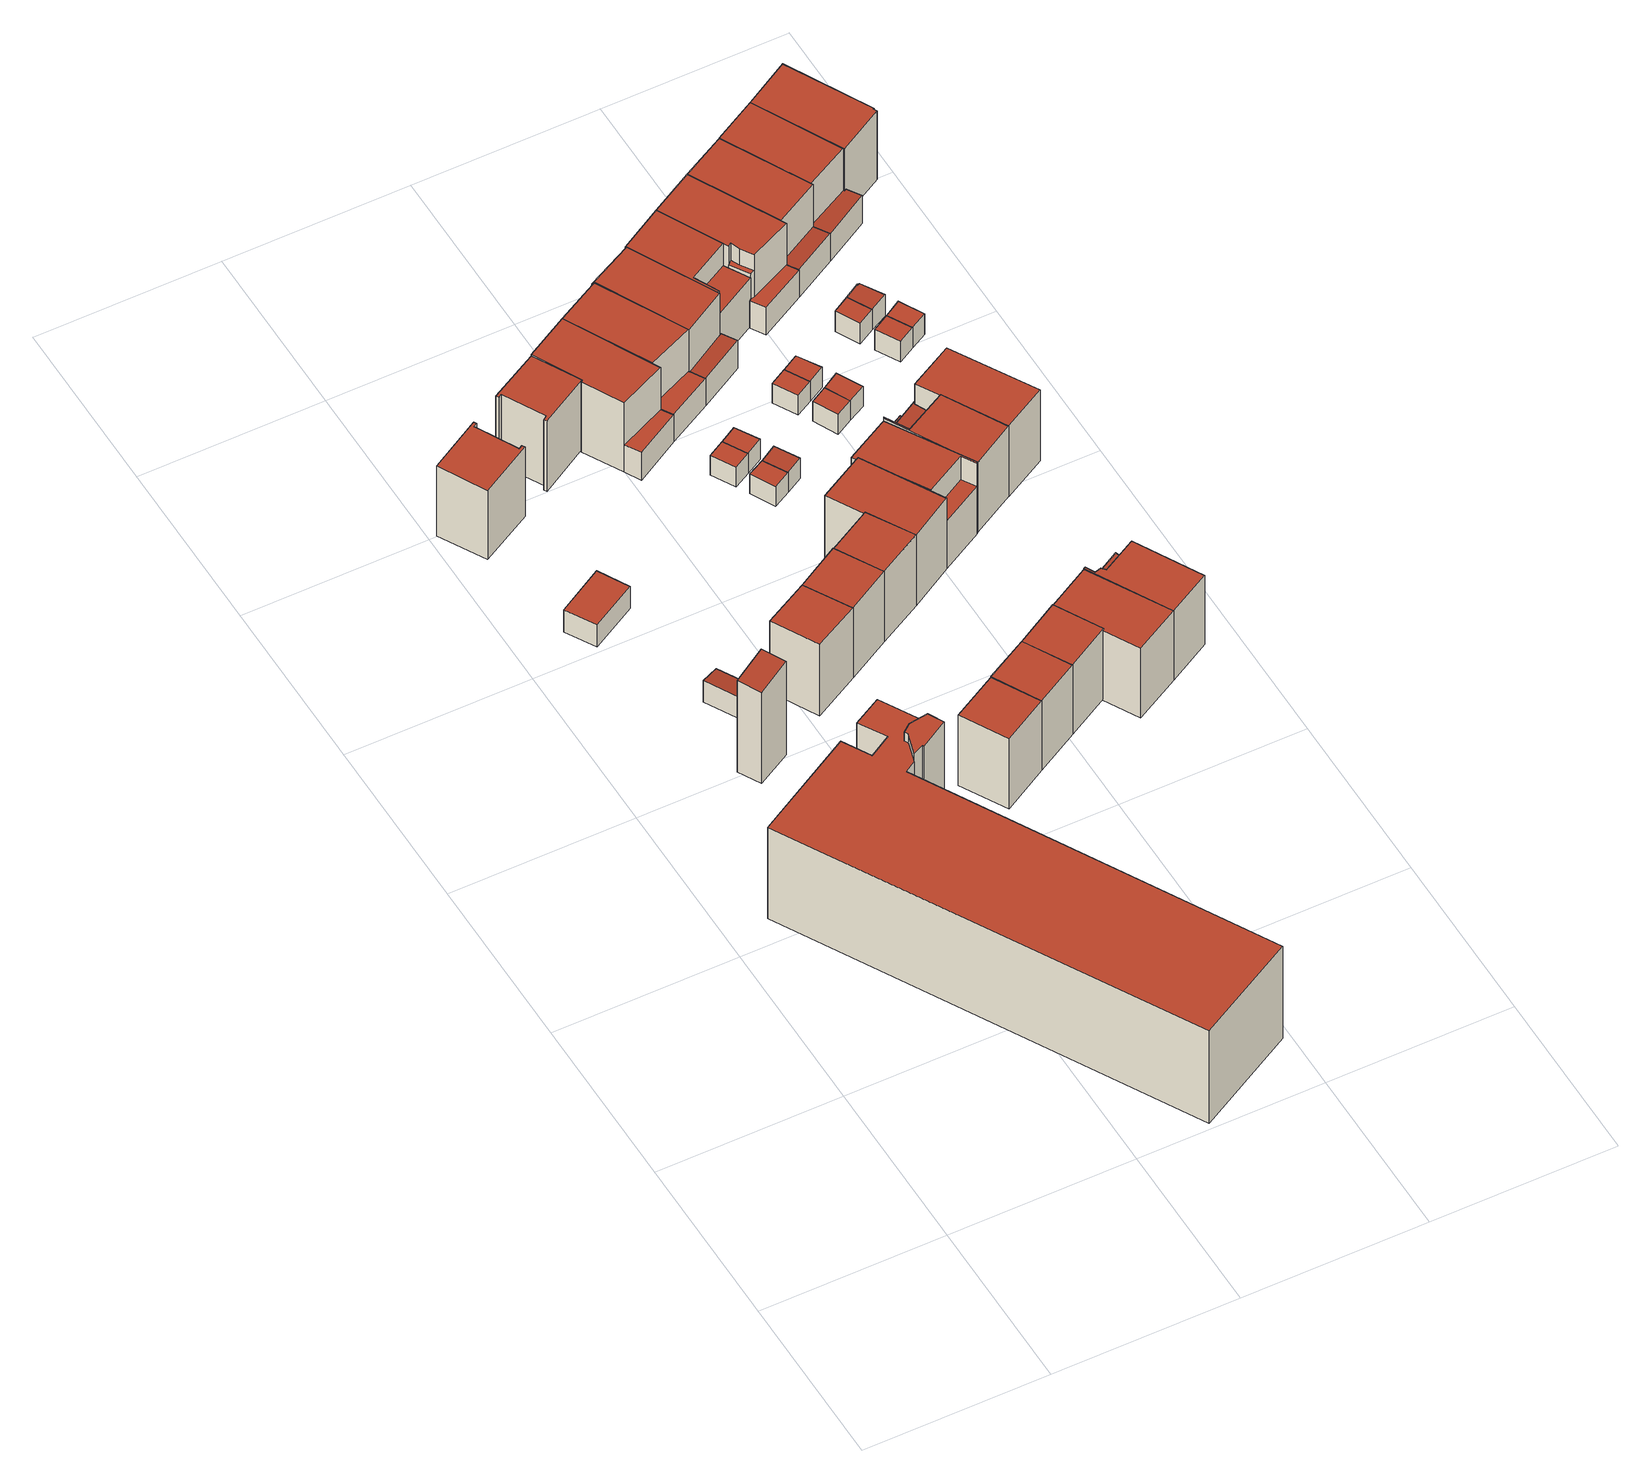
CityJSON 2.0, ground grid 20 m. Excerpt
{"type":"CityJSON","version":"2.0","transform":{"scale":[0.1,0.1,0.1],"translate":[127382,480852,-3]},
"CityObjects":{
"building1":{"type":"Building","attributes":{"b3_dak_type":"multiple horizontal","b3_h_dak_50p":10.06,"b3_h_dak_70p":10.09,"b3_h_dak_max":11.47,"b3_h_dak_min":1.59,"b3_h_maaiveld":-2.52,"b3_kas_warenhuis":false,"b3_mutatie_ahn3_ahn4":false,"b3_reconstructie_onvolledig":false,"b3_rmse_lod12":0.403,"b3_rmse_lod13":0.403,"b3_rmse_lod22":0.381,"b3_val3dity_lod12":"[]","b3_val3dity_lod13":"[]","b3_val3dity_lod22":"[]","b3_volume_lod12":8218.51,"b3_volume_lod13":8218.51,"b3_volume_lod22":8212.55,"geconstateerd":false,"oorspronkelijkbouwjaar":2011,"status":"Pand in gebruik"},"children":["building1-1"]},
"building1-1":{"type":"BuildingPart","parents":["building1"],"geometry":[{"type":"Solid","lod":"2.2","boundaries":[[[[0,1,2,3,4,5,6,7,8,9,10,11,12,13,14]],[[15,10,9,16]],[[16,9,8,17]],[[18,19,20,21]],[[22,13,12,23]],[[23,12,11,24,25]],[[17,8,7,26]],[[26,7,6,27]],[[28,5,4,29]],[[27,6,5,28]],[[30,14,13,22]],[[31,2,1,20]],[[29,4,3,32]],[[32,3,2,31]],[[25,24,33,34]],[[35,0,14,30]],[[24,11,10,15]],[[36,37,19,18]],[[34,33,37,36]],[[21,20,1,0,35]],[[37,33,24,15,16,17,26,27,28,29,32,31,20,19]],[[21,35,30,22,23,25,34,36,18]]]],"semantics":{"surfaces":[{"type":"GroundSurface"},{"type":"WallSurface","on_footprint_edge":true},{"type":"WallSurface","on_footprint_edge":false},{"type":"RoofSurface"}],"values":[[0,1,1,2,1,1,1,1,1,1,1,1,1,1,2,1,1,2,2,1,3,3]]}}]},
"building2":{"type":"Building","attributes":{"b3_dak_type":"slanted","b3_h_dak_50p":10.11,"b3_h_dak_70p":10.41,"b3_h_dak_max":10.52,"b3_h_dak_min":10.02,"b3_h_maaiveld":-2.46,"b3_kas_warenhuis":false,"b3_mutatie_ahn3_ahn4":false,"b3_reconstructie_onvolledig":false,"b3_rmse_lod12":0.183,"b3_rmse_lod13":0.183,"b3_rmse_lod22":0.188,"b3_val3dity_lod12":"[]","b3_val3dity_lod13":"[]","b3_val3dity_lod22":"[]","b3_volume_lod12":145.97,"b3_volume_lod13":145.97,"b3_volume_lod22":144.7,"geconstateerd":false,"oorspronkelijkbouwjaar":2011,"status":"Pand in gebruik"},"children":["building2-1"]},
"building2-1":{"type":"BuildingPart","parents":["building2"],"geometry":[{"type":"Solid","lod":"2.2","boundaries":[[[[38,39,40,41]],[[42,39,38,43]],[[44,40,39,42]],[[43,38,41,45]],[[45,41,40,44]],[[45,44,42,43]]]],"semantics":{"surfaces":[{"type":"GroundSurface"},{"type":"WallSurface","on_footprint_edge":true},{"type":"RoofSurface"}],"values":[[0,1,1,1,1,2]]}}]},
"building3":{"type":"Building","attributes":{"b3_dak_type":"multiple horizontal","b3_h_dak_50p":0.87,"b3_h_dak_70p":0.9,"b3_h_dak_max":1.17,"b3_h_dak_min":0.81,"b3_h_maaiveld":-2.13,"b3_kas_warenhuis":false,"b3_mutatie_ahn3_ahn4":false,"b3_reconstructie_onvolledig":false,"b3_rmse_lod12":0.108,"b3_rmse_lod13":0.108,"b3_rmse_lod22":0.101,"b3_val3dity_lod12":"[]","b3_val3dity_lod13":"[]","b3_val3dity_lod22":"[]","b3_volume_lod12":63.4,"b3_volume_lod13":63.4,"b3_volume_lod22":64.06,"geconstateerd":false,"oorspronkelijkbouwjaar":2011,"status":"Pand in gebruik"},"children":["building3-1"]},
"building3-1":{"type":"BuildingPart","parents":["building3"],"geometry":[{"type":"Solid","lod":"2.2","boundaries":[[[[46,47,48,49]],[[50,47,46,51]],[[52,48,47,50]],[[51,46,49,53]],[[53,49,48,52]],[[53,52,50,51]]]],"semantics":{"surfaces":[{"type":"GroundSurface"},{"type":"WallSurface","on_footprint_edge":true},{"type":"RoofSurface"}],"values":[[0,1,1,1,1,2]]}}]},
"building4":{"type":"Building","attributes":{"b3_dak_type":"multiple horizontal","b3_h_dak_50p":7.17,"b3_h_dak_70p":7.23,"b3_h_dak_max":7.4,"b3_h_dak_min":6.91,"b3_h_maaiveld":-2.43,"b3_kas_warenhuis":false,"b3_mutatie_ahn3_ahn4":true,"b3_reconstructie_onvolledig":false,"b3_rmse_lod12":0.131,"b3_rmse_lod13":0.131,"b3_rmse_lod22":0.102,"b3_val3dity_lod12":"[]","b3_val3dity_lod13":"[]","b3_val3dity_lod22":"[]","b3_volume_lod12":326.49,"b3_volume_lod13":326.49,"b3_volume_lod22":324.21,"geconstateerd":false,"oorspronkelijkbouwjaar":2018,"status":"Pand in gebruik"},"children":["building4-1"]},
"building4-1":{"type":"BuildingPart","parents":["building4"],"geometry":[{"type":"Solid","lod":"2.2","boundaries":[[[[54,55,56,57,58,59,60,61]],[[62,55,54,63]],[[64,56,55,62]],[[65,60,59,66]],[[67,61,60,65]],[[68,57,56,64]],[[69,58,57,68]],[[63,54,61,67]],[[66,59,58,69]],[[66,69,68,64,62,63,67,65]]]],"semantics":{"surfaces":[{"type":"GroundSurface"},{"type":"WallSurface","on_footprint_edge":true},{"type":"RoofSurface"}],"values":[[0,1,1,1,1,1,1,1,1,2]]}}]},
"building5":{"type":"Building","attributes":{"b3_dak_type":"multiple horizontal","b3_h_dak_50p":0.49,"b3_h_dak_70p":0.54,"b3_h_dak_max":0.67,"b3_h_dak_min":0.25,"b3_h_maaiveld":-2.32,"b3_kas_warenhuis":false,"b3_mutatie_ahn3_ahn4":false,"b3_reconstructie_onvolledig":false,"b3_rmse_lod12":0.104,"b3_rmse_lod13":0.104,"b3_rmse_lod22":0.0272,"b3_val3dity_lod12":"[]","b3_val3dity_lod13":"[]","b3_val3dity_lod22":"[]","b3_volume_lod12":37.22,"b3_volume_lod13":37.22,"b3_volume_lod22":36.51,"geconstateerd":false,"oorspronkelijkbouwjaar":2018,"status":"Pand in gebruik"},"children":["building5-1"]},
"building5-1":{"type":"BuildingPart","parents":["building5"],"geometry":[{"type":"Solid","lod":"2.2","boundaries":[[[[70,71,72,73]],[[74,71,70,75]],[[75,70,73,76]],[[77,72,71,74]],[[76,73,72,77]],[[76,77,74,75]]]],"semantics":{"surfaces":[{"type":"GroundSurface"},{"type":"WallSurface","on_footprint_edge":true},{"type":"RoofSurface"}],"values":[[0,1,1,1,1,2]]}}]},
"building6":{"type":"Building","attributes":{"b3_dak_type":"multiple horizontal","b3_h_dak_50p":7.18,"b3_h_dak_70p":7.26,"b3_h_dak_max":7.37,"b3_h_dak_min":6.94,"b3_h_maaiveld":-2.45,"b3_kas_warenhuis":false,"b3_mutatie_ahn3_ahn4":true,"b3_reconstructie_onvolledig":false,"b3_rmse_lod12":0.148,"b3_rmse_lod13":0.148,"b3_rmse_lod22":0.112,"b3_val3dity_lod12":"[]","b3_val3dity_lod13":"[]","b3_val3dity_lod22":"[]","b3_volume_lod12":304.26,"b3_volume_lod13":304.26,"b3_volume_lod22":301.53,"geconstateerd":false,"oorspronkelijkbouwjaar":2018,"status":"Pand in gebruik"},"children":["building6-1"]},
"building6-1":{"type":"BuildingPart","parents":["building6"],"geometry":[{"type":"Solid","lod":"2.2","boundaries":[[[[78,79,80,81]],[[82,79,78,83]],[[84,80,79,82]],[[83,78,81,85]],[[85,81,80,84]],[[85,84,82,83]]]],"semantics":{"surfaces":[{"type":"GroundSurface"},{"type":"WallSurface","on_footprint_edge":true},{"type":"RoofSurface"}],"values":[[0,1,1,1,1,2]]}}]},
"building7":{"type":"Building","attributes":{"b3_dak_type":"multiple horizontal","b3_h_dak_50p":7.18,"b3_h_dak_70p":7.25,"b3_h_dak_max":7.37,"b3_h_dak_min":6.97,"b3_h_maaiveld":-2.45,"b3_kas_warenhuis":false,"b3_mutatie_ahn3_ahn4":true,"b3_reconstructie_onvolledig":false,"b3_rmse_lod12":0.129,"b3_rmse_lod13":0.129,"b3_rmse_lod22":0.0957,"b3_val3dity_lod12":"[]","b3_val3dity_lod13":"[]","b3_val3dity_lod22":"[]","b3_volume_lod12":314.17,"b3_volume_lod13":314.17,"b3_volume_lod22":312.05,"geconstateerd":false,"oorspronkelijkbouwjaar":2018,"status":"Pand in gebruik"},"children":["building7-1"]},
"building7-1":{"type":"BuildingPart","parents":["building7"],"geometry":[{"type":"Solid","lod":"2.2","boundaries":[[[[86,87,88,89,90,91,92,93]],[[94,87,86,95]],[[95,86,93,96]],[[96,93,92,97]],[[97,92,91,98]],[[98,91,90,99]],[[100,88,87,94]],[[99,90,89,101]],[[101,89,88,100]],[[101,100,94,95,96,97,98,99]]]],"semantics":{"surfaces":[{"type":"GroundSurface"},{"type":"WallSurface","on_footprint_edge":true},{"type":"RoofSurface"}],"values":[[0,1,1,1,1,1,1,1,1,2]]}}]},
"building8":{"type":"Building","attributes":{"b3_dak_type":"multiple horizontal","b3_h_dak_50p":7.15,"b3_h_dak_70p":7.23,"b3_h_dak_max":7.38,"b3_h_dak_min":1.09,"b3_h_maaiveld":-2.41,"b3_kas_warenhuis":false,"b3_mutatie_ahn3_ahn4":true,"b3_reconstructie_onvolledig":false,"b3_rmse_lod12":1,"b3_rmse_lod13":1,"b3_rmse_lod22":0.988,"b3_val3dity_lod12":"[]","b3_val3dity_lod13":"[]","b3_val3dity_lod22":"[]","b3_volume_lod12":304.43,"b3_volume_lod13":304.43,"b3_volume_lod22":302.53,"geconstateerd":false,"oorspronkelijkbouwjaar":2018,"status":"Pand in gebruik"},"children":["building8-1"]},
"building8-1":{"type":"BuildingPart","parents":["building8"],"geometry":[{"type":"Solid","lod":"2.2","boundaries":[[[[102,103,104,105]],[[106,103,102,107]],[[107,102,105,108]],[[109,104,103,106]],[[108,105,104,109]],[[108,109,106,107]]]],"semantics":{"surfaces":[{"type":"GroundSurface"},{"type":"WallSurface","on_footprint_edge":true},{"type":"RoofSurface"}],"values":[[0,1,1,1,1,2]]}}]},
"building9":{"type":"Building","attributes":{"b3_dak_type":"multiple horizontal","b3_h_dak_50p":7.11,"b3_h_dak_70p":7.23,"b3_h_dak_max":7.38,"b3_h_dak_min":6.95,"b3_h_maaiveld":-2.49,"b3_kas_warenhuis":false,"b3_mutatie_ahn3_ahn4":true,"b3_reconstructie_onvolledig":false,"b3_rmse_lod12":0.158,"b3_rmse_lod13":0.158,"b3_rmse_lod22":0.115,"b3_val3dity_lod12":"[]","b3_val3dity_lod13":"[]","b3_val3dity_lod22":"[]","b3_volume_lod12":291.55,"b3_volume_lod13":291.55,"b3_volume_lod22":288.6,"geconstateerd":false,"oorspronkelijkbouwjaar":2018,"status":"Pand in gebruik"},"children":["building9-1"]},
"building9-1":{"type":"BuildingPart","parents":["building9"],"geometry":[{"type":"Solid","lod":"2.2","boundaries":[[[[110,80,79,111]],[[84,80,110,112]],[[112,110,111,113]],[[82,79,80,84]],[[113,111,79,82]],[[113,82,84,112]]]],"semantics":{"surfaces":[{"type":"GroundSurface"},{"type":"WallSurface","on_footprint_edge":true},{"type":"RoofSurface"}],"values":[[0,1,1,1,1,2]]}}]},
"building10":{"type":"Building","attributes":{"b3_dak_type":"multiple horizontal","b3_h_dak_50p":7.05,"b3_h_dak_70p":7.19,"b3_h_dak_max":7.41,"b3_h_dak_min":0.95,"b3_h_maaiveld":-2.47,"b3_kas_warenhuis":false,"b3_mutatie_ahn3_ahn4":true,"b3_reconstructie_onvolledig":false,"b3_rmse_lod12":2.15,"b3_rmse_lod13":0.165,"b3_rmse_lod22":0.0987,"b3_val3dity_lod12":"[]","b3_val3dity_lod13":"[]","b3_val3dity_lod22":"[]","b3_volume_lod12":650.96,"b3_volume_lod13":596.57,"b3_volume_lod22":590.04,"geconstateerd":false,"oorspronkelijkbouwjaar":2018,"status":"Pand in gebruik"},"children":["building10-1"]},
"building10-1":{"type":"BuildingPart","parents":["building10"],"geometry":[{"type":"Solid","lod":"2.2","boundaries":[[[[114,115,116,117,118,119,120,121]],[[122,123,124,125]],[[123,118,117,126]],[[127,121,120,100]],[[128,114,121,127]],[[100,120,119,129]],[[129,119,118,123,122]],[[125,124,115,114,128]],[[130,116,115,124]],[[126,117,116,130]],[[125,128,127,100,129,122]],[[126,130,124,123]]]],"semantics":{"surfaces":[{"type":"GroundSurface"},{"type":"WallSurface","on_footprint_edge":false},{"type":"WallSurface","on_footprint_edge":true},{"type":"RoofSurface"}],"values":[[0,1,2,2,2,2,2,2,2,2,3,3]]}}]},
"building11":{"type":"Building","attributes":{"b3_dak_type":"multiple horizontal","b3_h_dak_50p":7.14,"b3_h_dak_70p":7.22,"b3_h_dak_max":7.39,"b3_h_dak_min":6.94,"b3_h_maaiveld":-2.44,"b3_kas_warenhuis":false,"b3_mutatie_ahn3_ahn4":true,"b3_reconstructie_onvolledig":false,"b3_rmse_lod12":0.137,"b3_rmse_lod13":0.137,"b3_rmse_lod22":0.114,"b3_val3dity_lod12":"[]","b3_val3dity_lod13":"[]","b3_val3dity_lod22":"[]","b3_volume_lod12":291.88,"b3_volume_lod13":291.88,"b3_volume_lod22":289.61,"geconstateerd":false,"oorspronkelijkbouwjaar":2018,"status":"Pand in gebruik"},"children":["building11-1"]},
"building11-1":{"type":"BuildingPart","parents":["building11"],"geometry":[{"type":"Solid","lod":"2.2","boundaries":[[[[105,131,132,102]],[[133,131,105,134]],[[135,132,131,133]],[[134,105,102,107]],[[107,102,132,135]],[[107,135,133,134]]]],"semantics":{"surfaces":[{"type":"GroundSurface"},{"type":"WallSurface","on_footprint_edge":true},{"type":"RoofSurface"}],"values":[[0,1,1,1,1,2]]}}]},
"building12":{"type":"Building","attributes":{"b3_dak_type":"slanted","b3_h_dak_50p":7.13,"b3_h_dak_70p":7.23,"b3_h_dak_max":7.39,"b3_h_dak_min":6.95,"b3_h_maaiveld":-2.5,"b3_kas_warenhuis":false,"b3_mutatie_ahn3_ahn4":true,"b3_reconstructie_onvolledig":false,"b3_rmse_lod12":0.148,"b3_rmse_lod13":0.148,"b3_rmse_lod22":0.121,"b3_val3dity_lod12":"[]","b3_val3dity_lod13":"[]","b3_val3dity_lod22":"[]","b3_volume_lod12":292.3,"b3_volume_lod13":292.3,"b3_volume_lod22":289.14,"geconstateerd":false,"oorspronkelijkbouwjaar":2018,"status":"Pand in gebruik"},"children":["building12-1"]},
"building12-1":{"type":"BuildingPart","parents":["building12"],"geometry":[{"type":"Solid","lod":"2.2","boundaries":[[[[136,110,111,137,138]],[[112,110,136,139]],[[140,111,110,112]],[[141,137,111,140]],[[139,136,138,142]],[[142,138,137,141]],[[142,141,140,112,139]]]],"semantics":{"surfaces":[{"type":"GroundSurface"},{"type":"WallSurface","on_footprint_edge":true},{"type":"RoofSurface"}],"values":[[0,1,1,1,1,1,2]]}}]},
"building13":{"type":"Building","attributes":{"b3_dak_type":"multiple horizontal","b3_h_dak_50p":0.61,"b3_h_dak_70p":0.63,"b3_h_dak_max":0.7,"b3_h_dak_min":0.5,"b3_h_maaiveld":-2.1,"b3_kas_warenhuis":false,"b3_mutatie_ahn3_ahn4":true,"b3_reconstructie_onvolledig":false,"b3_rmse_lod12":0.0389,"b3_rmse_lod13":0.0389,"b3_rmse_lod22":0.0326,"b3_val3dity_lod12":"[]","b3_val3dity_lod13":"[]","b3_val3dity_lod22":"[]","b3_volume_lod12":16.11,"b3_volume_lod13":16.11,"b3_volume_lod22":16.04,"geconstateerd":false,"oorspronkelijkbouwjaar":2018,"status":"Pand in gebruik"},"children":["building13-1"]},
"building13-1":{"type":"BuildingPart","parents":["building13"],"geometry":[{"type":"Solid","lod":"2.2","boundaries":[[[[143,144,145,146]],[[147,144,143,148]],[[148,143,146,149]],[[150,145,144,147]],[[149,146,145,150]],[[149,150,147,148]]]],"semantics":{"surfaces":[{"type":"GroundSurface"},{"type":"WallSurface","on_footprint_edge":true},{"type":"RoofSurface"}],"values":[[0,1,1,1,1,2]]}}]},
"building14":{"type":"Building","attributes":{"b3_dak_type":"multiple horizontal","b3_h_dak_50p":0.61,"b3_h_dak_70p":0.64,"b3_h_dak_max":0.73,"b3_h_dak_min":0.54,"b3_h_maaiveld":-2.1,"b3_kas_warenhuis":false,"b3_mutatie_ahn3_ahn4":true,"b3_reconstructie_onvolledig":false,"b3_rmse_lod12":0.0381,"b3_rmse_lod13":0.0381,"b3_rmse_lod22":0.0354,"b3_val3dity_lod12":"[]","b3_val3dity_lod13":"[]","b3_val3dity_lod22":"[]","b3_volume_lod12":16.05,"b3_volume_lod13":16.05,"b3_volume_lod22":16.02,"geconstateerd":false,"oorspronkelijkbouwjaar":2018,"status":"Pand in gebruik"},"children":["building14-1"]},
"building14-1":{"type":"BuildingPart","parents":["building14"],"geometry":[{"type":"Solid","lod":"2.2","boundaries":[[[[151,152,153,154]],[[155,152,151,156]],[[157,153,152,155]],[[156,151,154,158]],[[158,154,153,157]],[[158,157,155,156]]]],"semantics":{"surfaces":[{"type":"GroundSurface"},{"type":"WallSurface","on_footprint_edge":true},{"type":"RoofSurface"}],"values":[[0,1,1,1,1,2]]}}]},
"building15":{"type":"Building","attributes":{"b3_dak_type":"multiple horizontal","b3_h_dak_50p":7.03,"b3_h_dak_70p":7.18,"b3_h_dak_max":7.38,"b3_h_dak_min":1.16,"b3_h_maaiveld":-2.5,"b3_kas_warenhuis":false,"b3_mutatie_ahn3_ahn4":true,"b3_reconstructie_onvolledig":false,"b3_rmse_lod12":2.24,"b3_rmse_lod13":0.163,"b3_rmse_lod22":0.0987,"b3_val3dity_lod12":"[]","b3_val3dity_lod13":"[]","b3_val3dity_lod22":"[]","b3_volume_lod12":639.86,"b3_volume_lod13":574.88,"b3_volume_lod22":568.66,"geconstateerd":false,"oorspronkelijkbouwjaar":2018,"status":"Pand in gebruik"},"children":["building15-1"]},
"building15-1":{"type":"BuildingPart","parents":["building15"],"geometry":[{"type":"Solid","lod":"2.2","boundaries":[[[[159,160,161,116,162,114,163]],[[164,165,166,167]],[[165,162,116,168]],[[128,114,162,165,164]],[[169,159,163,170]],[[170,163,114,128]],[[168,116,161,171]],[[171,161,160,166]],[[167,166,160,159,169]],[[171,166,165,168]],[[167,169,170,128,164]]]],"semantics":{"surfaces":[{"type":"GroundSurface"},{"type":"WallSurface","on_footprint_edge":false},{"type":"WallSurface","on_footprint_edge":true},{"type":"RoofSurface"}],"values":[[0,1,2,2,2,2,2,2,2,3,3]]}}]},
"building16":{"type":"Building","attributes":{"b3_dak_type":"multiple horizontal","b3_h_dak_50p":7.12,"b3_h_dak_70p":7.22,"b3_h_dak_max":7.37,"b3_h_dak_min":1.08,"b3_h_maaiveld":-2.45,"b3_kas_warenhuis":false,"b3_mutatie_ahn3_ahn4":false,"b3_reconstructie_onvolledig":false,"b3_rmse_lod12":1.11,"b3_rmse_lod13":1.11,"b3_rmse_lod22":1.09,"b3_val3dity_lod12":"[]","b3_val3dity_lod13":"[]","b3_val3dity_lod22":"[]","b3_volume_lod12":290.78,"b3_volume_lod13":290.78,"b3_volume_lod22":288.48,"geconstateerd":false,"oorspronkelijkbouwjaar":2018,"status":"Pand in gebruik"},"children":["building16-1"]},
"building16-1":{"type":"BuildingPart","parents":["building16"],"geometry":[{"type":"Solid","lod":"2.2","boundaries":[[[[131,172,173,132]],[[174,172,131,133]],[[175,173,172,174]],[[133,131,132,135]],[[135,132,173,175]],[[135,175,174,133]]]],"semantics":{"surfaces":[{"type":"GroundSurface"},{"type":"WallSurface","on_footprint_edge":true},{"type":"RoofSurface"}],"values":[[0,1,1,1,1,2]]}}]},
"building17":{"type":"Building","attributes":{"b3_dak_type":"multiple horizontal","b3_h_dak_50p":0.62,"b3_h_dak_70p":0.64,"b3_h_dak_max":0.7,"b3_h_dak_min":0.49,"b3_h_maaiveld":-2.1,"b3_kas_warenhuis":false,"b3_mutatie_ahn3_ahn4":true,"b3_reconstructie_onvolledig":false,"b3_rmse_lod12":0.0398,"b3_rmse_lod13":0.0398,"b3_rmse_lod22":0.0345,"b3_val3dity_lod12":"[]","b3_val3dity_lod13":"[]","b3_val3dity_lod22":"[]","b3_volume_lod12":16.11,"b3_volume_lod13":16.11,"b3_volume_lod22":16.06,"geconstateerd":false,"oorspronkelijkbouwjaar":2018,"status":"Pand in gebruik"},"children":["building17-1"]},
"building17-1":{"type":"BuildingPart","parents":["building17"],"geometry":[{"type":"Solid","lod":"2.2","boundaries":[[[[143,146,176,177]],[[148,143,177,178]],[[178,177,176,179]],[[179,176,146,149]],[[149,146,143,148]],[[149,148,178,179]]]],"semantics":{"surfaces":[{"type":"GroundSurface"},{"type":"WallSurface","on_footprint_edge":true},{"type":"RoofSurface"}],"values":[[0,1,1,1,1,2]]}}]},
"building18":{"type":"Building","attributes":{"b3_dak_type":"multiple horizontal","b3_h_dak_50p":7.1,"b3_h_dak_70p":7.22,"b3_h_dak_max":7.38,"b3_h_dak_min":6.89,"b3_h_maaiveld":-2.47,"b3_kas_warenhuis":false,"b3_mutatie_ahn3_ahn4":true,"b3_reconstructie_onvolledig":false,"b3_rmse_lod12":0.143,"b3_rmse_lod13":0.143,"b3_rmse_lod22":0.119,"b3_val3dity_lod12":"[]","b3_val3dity_lod13":"[]","b3_val3dity_lod22":"[]","b3_volume_lod12":520.03,"b3_volume_lod13":520.03,"b3_volume_lod22":515.89,"geconstateerd":false,"oorspronkelijkbouwjaar":2018,"status":"Pand in gebruik"},"children":["building18-1"]},
"building18-1":{"type":"BuildingPart","parents":["building18"],"geometry":[{"type":"Solid","lod":"2.2","boundaries":[[[[180,181,182,183,136,138,137]],[[184,181,180,185]],[[185,180,137,186]],[[186,137,138,142]],[[142,138,136,187]],[[187,136,183,188]],[[189,182,181,184]],[[188,183,182,189]],[[188,189,184,185,186,142,187]]]],"semantics":{"surfaces":[{"type":"GroundSurface"},{"type":"WallSurface","on_footprint_edge":true},{"type":"RoofSurface"}],"values":[[0,1,1,1,1,1,1,1,2]]}}]},
"building19":{"type":"Building","attributes":{"b3_dak_type":"multiple horizontal","b3_h_dak_50p":0.61,"b3_h_dak_70p":0.64,"b3_h_dak_max":0.72,"b3_h_dak_min":0.55,"b3_h_maaiveld":-2.1,"b3_kas_warenhuis":false,"b3_mutatie_ahn3_ahn4":true,"b3_reconstructie_onvolledig":false,"b3_rmse_lod12":0.0375,"b3_rmse_lod13":0.0375,"b3_rmse_lod22":0.032,"b3_val3dity_lod12":"[]","b3_val3dity_lod13":"[]","b3_val3dity_lod22":"[]","b3_volume_lod12":16.16,"b3_volume_lod13":16.16,"b3_volume_lod22":16.11,"geconstateerd":false,"oorspronkelijkbouwjaar":2018,"status":"Pand in gebruik"},"children":["building19-1"]},
"building19-1":{"type":"BuildingPart","parents":["building19"],"geometry":[{"type":"Solid","lod":"2.2","boundaries":[[[[152,190,191,153]],[[192,190,152,155]],[[193,191,190,192]],[[155,152,153,157]],[[157,153,191,193]],[[157,193,192,155]]]],"semantics":{"surfaces":[{"type":"GroundSurface"},{"type":"WallSurface","on_footprint_edge":true},{"type":"RoofSurface"}],"values":[[0,1,1,1,1,2]]}}]},
"building20":{"type":"Building","attributes":{"b3_dak_type":"slanted","b3_h_dak_50p":7.01,"b3_h_dak_70p":7.14,"b3_h_dak_max":7.4,"b3_h_dak_min":0.97,"b3_h_maaiveld":-2.55,"b3_kas_warenhuis":false,"b3_mutatie_ahn3_ahn4":false,"b3_reconstructie_onvolledig":false,"b3_rmse_lod12":2.35,"b3_rmse_lod13":0.161,"b3_rmse_lod22":0.165,"b3_val3dity_lod12":"[]","b3_val3dity_lod13":"[]","b3_val3dity_lod22":"[]","b3_volume_lod12":682.49,"b3_volume_lod13":599.92,"b3_volume_lod22":595.51,"geconstateerd":false,"oorspronkelijkbouwjaar":2018,"status":"Pand in gebruik"},"children":["building20-1"]},
"building20-1":{"type":"BuildingPart","parents":["building20"],"geometry":[{"type":"Solid","lod":"2.2","boundaries":[[[[163,194,195,196,197,198,199,200,201,202,161,203,159]],[[204,197,196,205]],[[206,198,197,204]],[[207,208,209,210]],[[208,203,161,171]],[[205,196,195,211]],[[212,163,159,213]],[[213,159,203,208,207]],[[214,199,198,206]],[[171,161,202,215]],[[215,202,201,216]],[[216,201,200,209]],[[210,209,200,199,214,217]],[[211,195,194,218]],[[219,218,194,163,212]],[[217,214,218,219]],[[216,209,208,171,215]],[[218,214,206,204,205,211]],[[217,219,212,213,207,210]]]],"semantics":{"surfaces":[{"type":"GroundSurface"},{"type":"WallSurface","on_footprint_edge":true},{"type":"WallSurface","on_footprint_edge":false},{"type":"RoofSurface"}],"values":[[0,1,1,2,1,1,1,1,1,1,1,1,1,1,1,2,3,3,3]]}}]},
"building21":{"type":"Building","attributes":{"b3_dak_type":"multiple horizontal","b3_h_dak_50p":7.1,"b3_h_dak_70p":7.21,"b3_h_dak_max":7.41,"b3_h_dak_min":6.9,"b3_h_maaiveld":-2.44,"b3_kas_warenhuis":false,"b3_mutatie_ahn3_ahn4":false,"b3_reconstructie_onvolledig":false,"b3_rmse_lod12":0.129,"b3_rmse_lod13":0.129,"b3_rmse_lod22":0.112,"b3_val3dity_lod12":"[]","b3_val3dity_lod13":"[]","b3_val3dity_lod22":"[]","b3_volume_lod12":520.64,"b3_volume_lod13":520.64,"b3_volume_lod22":517.15,"geconstateerd":false,"oorspronkelijkbouwjaar":2018,"status":"Pand in gebruik"},"children":["building21-1"]},
"building21-1":{"type":"BuildingPart","parents":["building21"],"geometry":[{"type":"Solid","lod":"2.2","boundaries":[[[[220,221,222,173,172,223]],[[224,221,220,225]],[[226,172,173,227]],[[228,223,172,226]],[[225,220,223,228]],[[227,173,222,229]],[[229,222,221,224]],[[229,224,225,228,226,227]]]],"semantics":{"surfaces":[{"type":"GroundSurface"},{"type":"WallSurface","on_footprint_edge":true},{"type":"RoofSurface"}],"values":[[0,1,1,1,1,1,1,2]]}}]},
"building22":{"type":"Building","attributes":{"b3_dak_type":"slanted","b3_h_dak_50p":7.04,"b3_h_dak_70p":7.21,"b3_h_dak_max":7.41,"b3_h_dak_min":3.94,"b3_h_maaiveld":-2.46,"b3_kas_warenhuis":false,"b3_mutatie_ahn3_ahn4":true,"b3_reconstructie_onvolledig":false,"b3_rmse_lod12":1.17,"b3_rmse_lod13":0.175,"b3_rmse_lod22":0.147,"b3_val3dity_lod12":"[]","b3_val3dity_lod13":"[]","b3_val3dity_lod22":"[]","b3_volume_lod12":542.75,"b3_volume_lod13":514.76,"b3_volume_lod22":508.88,"geconstateerd":false,"oorspronkelijkbouwjaar":2018,"status":"Pand in gebruik"},"children":["building22-1"]},
"building22-1":{"type":"BuildingPart","parents":["building22"],"geometry":[{"type":"Solid","lod":"2.2","boundaries":[[[[230,231,232,183,233,182,181,234,235]],[[236,235,234,237]],[[237,234,181,238]],[[238,181,182,239]],[[240,231,230,241]],[[241,230,235,236]],[[239,182,233,242,243]],[[243,242,244,245]],[[245,244,246,247]],[[247,246,232,231,240]],[[242,233,183,248]],[[248,183,232,246]],[[247,240,241,236,237,238,239,243,245]],[[248,246,244,242]]]],"semantics":{"surfaces":[{"type":"GroundSurface"},{"type":"WallSurface","on_footprint_edge":true},{"type":"WallSurface","on_footprint_edge":false},{"type":"RoofSurface"}],"values":[[0,1,1,1,1,1,1,2,2,1,1,1,3,3]]}}]},
"building23":{"type":"Building","attributes":{"b3_dak_type":"multiple horizontal","b3_h_dak_50p":0.61,"b3_h_dak_70p":0.62,"b3_h_dak_max":0.69,"b3_h_dak_min":0.55,"b3_h_maaiveld":-2.09,"b3_kas_warenhuis":false,"b3_mutatie_ahn3_ahn4":true,"b3_reconstructie_onvolledig":false,"b3_rmse_lod12":0.0345,"b3_rmse_lod13":0.0345,"b3_rmse_lod22":0.0306,"b3_val3dity_lod12":"[]","b3_val3dity_lod13":"[]","b3_val3dity_lod22":"[]","b3_volume_lod12":16.01,"b3_volume_lod13":16.01,"b3_volume_lod22":15.98,"geconstateerd":false,"oorspronkelijkbouwjaar":2018,"status":"Pand in gebruik"},"children":["building23-1"]},
"building23-1":{"type":"BuildingPart","parents":["building23"],"geometry":[{"type":"Solid","lod":"2.2","boundaries":[[[[249,250,251,252]],[[253,250,249,254]],[[254,249,252,255]],[[256,251,250,253]],[[255,252,251,256]],[[255,256,253,254]]]],"semantics":{"surfaces":[{"type":"GroundSurface"},{"type":"WallSurface","on_footprint_edge":true},{"type":"RoofSurface"}],"values":[[0,1,1,1,1,2]]}}]},
"building24":{"type":"Building","attributes":{"b3_dak_type":"multiple horizontal","b3_h_dak_50p":7.06,"b3_h_dak_70p":7.22,"b3_h_dak_max":7.41,"b3_h_dak_min":4.03,"b3_h_maaiveld":-2.48,"b3_kas_warenhuis":false,"b3_mutatie_ahn3_ahn4":true,"b3_reconstructie_onvolledig":false,"b3_rmse_lod12":1.56,"b3_rmse_lod13":0.136,"b3_rmse_lod22":0.112,"b3_val3dity_lod12":"[]","b3_val3dity_lod13":"[]","b3_val3dity_lod22":"[]","b3_volume_lod12":542.22,"b3_volume_lod13":495.14,"b3_volume_lod22":491.28,"geconstateerd":false,"oorspronkelijkbouwjaar":2018,"status":"Pand in gebruik"},"children":["building24-1"]},
"building24-1":{"type":"BuildingPart","parents":["building24"],"geometry":[{"type":"Solid","lod":"2.2","boundaries":[[[[200,257,198,258,259,260]],[[261,258,198,262]],[[263,264,265,266]],[[267,268,264,263]],[[269,200,260,270]],[[266,265,259,258,261]],[[270,260,259,265]],[[262,198,257,271,272]],[[271,257,200,269]],[[272,271,268,267]],[[272,267,263,266,261,262]],[[268,271,269,270,265,264]]]],"semantics":{"surfaces":[{"type":"GroundSurface"},{"type":"WallSurface","on_footprint_edge":true},{"type":"WallSurface","on_footprint_edge":false},{"type":"RoofSurface"}],"values":[[0,1,2,2,1,1,1,1,1,2,3,3]]}}]},
"building25":{"type":"Building","attributes":{"b3_dak_type":"multiple horizontal","b3_h_dak_50p":0.61,"b3_h_dak_70p":0.63,"b3_h_dak_max":0.7,"b3_h_dak_min":0.54,"b3_h_maaiveld":-2.1,"b3_kas_warenhuis":false,"b3_mutatie_ahn3_ahn4":true,"b3_reconstructie_onvolledig":false,"b3_rmse_lod12":0.0377,"b3_rmse_lod13":0.0377,"b3_rmse_lod22":0.0335,"b3_val3dity_lod12":"[]","b3_val3dity_lod13":"[]","b3_val3dity_lod22":"[]","b3_volume_lod12":16.13,"b3_volume_lod13":16.13,"b3_volume_lod22":16.07,"geconstateerd":false,"oorspronkelijkbouwjaar":2018,"status":"Pand in gebruik"},"children":["building25-1"]},
"building25-1":{"type":"BuildingPart","parents":["building25"],"geometry":[{"type":"Solid","lod":"2.2","boundaries":[[[[273,274,275,276]],[[277,274,273,278]],[[279,275,274,277]],[[278,273,276,280]],[[280,276,275,279]],[[280,279,277,278]]]],"semantics":{"surfaces":[{"type":"GroundSurface"},{"type":"WallSurface","on_footprint_edge":true},{"type":"RoofSurface"}],"values":[[0,1,1,1,1,2]]}}]},
"building26":{"type":"Building","attributes":{"b3_dak_type":"slanted","b3_h_dak_50p":7.05,"b3_h_dak_70p":7.2,"b3_h_dak_max":7.41,"b3_h_dak_min":3.86,"b3_h_maaiveld":-2.43,"b3_kas_warenhuis":false,"b3_mutatie_ahn3_ahn4":true,"b3_reconstructie_onvolledig":false,"b3_rmse_lod12":1.26,"b3_rmse_lod13":0.158,"b3_rmse_lod22":0.113,"b3_val3dity_lod12":"[]","b3_val3dity_lod13":"[]","b3_val3dity_lod22":"[]","b3_volume_lod12":508.71,"b3_volume_lod13":483.22,"b3_volume_lod22":478.34,"geconstateerd":false,"oorspronkelijkbouwjaar":2018,"status":"Pand in gebruik"},"children":["building26-1"]},
"building26-1":{"type":"BuildingPart","parents":["building26"],"geometry":[{"type":"Solid","lod":"2.2","boundaries":[[[[281,282,283,220,223,284]],[[285,286,284,223,287]],[[288,281,284,286]],[[287,223,220,225]],[[225,220,283,289]],[[290,291,292,293]],[[289,283,282,291,290]],[[291,282,281,288]],[[294,295,286,285]],[[296,297,295,294]],[[293,292,297,296]],[[293,296,294,285,287,225,289,290]],[[297,292,291,288,286,295]]]],"semantics":{"surfaces":[{"type":"GroundSurface"},{"type":"WallSurface","on_footprint_edge":true},{"type":"WallSurface","on_footprint_edge":false},{"type":"RoofSurface"}],"values":[[0,1,1,1,1,2,1,1,2,2,2,3,3]]}}]},
"building27":{"type":"Building","attributes":{"b3_dak_type":"multiple horizontal","b3_h_dak_50p":7.05,"b3_h_dak_70p":7.19,"b3_h_dak_max":7.41,"b3_h_dak_min":1.1,"b3_h_maaiveld":-2.45,"b3_kas_warenhuis":false,"b3_mutatie_ahn3_ahn4":false,"b3_reconstructie_onvolledig":false,"b3_rmse_lod12":2.69,"b3_rmse_lod13":1.11,"b3_rmse_lod22":0.15,"b3_val3dity_lod12":"[]","b3_val3dity_lod13":"[]","b3_val3dity_lod22":"[]","b3_volume_lod12":640.27,"b3_volume_lod13":564.7,"b3_volume_lod22":533.79,"geconstateerd":false,"oorspronkelijkbouwjaar":2018,"status":"Pand in gebruik"},"children":["building27-1"]},
"building27-1":{"type":"BuildingPart","parents":["building27"],"geometry":[{"type":"Solid","lod":"2.2","boundaries":[[[[298,299,300,301,302,303,304,305,306,307]],[[308,298,307,309]],[[310,311,312,313]],[[314,300,299,315,316]],[[309,307,306,317]],[[313,312,318,319,320]],[[317,306,305,319]],[[321,301,300,314]],[[322,304,303,323]],[[323,303,302,324,325]],[[324,302,301,321]],[[320,319,305,304,322]],[[315,299,298,308]],[[325,324,311,310]],[[316,315,318,312]],[[316,312,311,324,321,314]],[[325,310,313,320,322,323]],[[318,315,308,309,317,319]]]],"semantics":{"surfaces":[{"type":"GroundSurface"},{"type":"WallSurface","on_footprint_edge":true},{"type":"WallSurface","on_footprint_edge":false},{"type":"RoofSurface"}],"values":[[0,1,2,1,1,2,1,1,1,1,1,1,1,2,2,3,3,3]]}}]},
"building28":{"type":"Building","attributes":{"b3_dak_type":"multiple horizontal","b3_h_dak_50p":0.61,"b3_h_dak_70p":0.64,"b3_h_dak_max":0.7,"b3_h_dak_min":0.55,"b3_h_maaiveld":-2.11,"b3_kas_warenhuis":false,"b3_mutatie_ahn3_ahn4":true,"b3_reconstructie_onvolledig":false,"b3_rmse_lod12":0.0375,"b3_rmse_lod13":0.0375,"b3_rmse_lod22":0.0339,"b3_val3dity_lod12":"[]","b3_val3dity_lod13":"[]","b3_val3dity_lod22":"[]","b3_volume_lod12":16.17,"b3_volume_lod13":16.17,"b3_volume_lod22":16.13,"geconstateerd":false,"oorspronkelijkbouwjaar":2018,"status":"Pand in gebruik"},"children":["building28-1"]},
"building28-1":{"type":"BuildingPart","parents":["building28"],"geometry":[{"type":"Solid","lod":"2.2","boundaries":[[[[249,252,326,327]],[[254,249,327,328]],[[328,327,326,329]],[[329,326,252,255]],[[255,252,249,254]],[[255,254,328,329]]]],"semantics":{"surfaces":[{"type":"GroundSurface"},{"type":"WallSurface","on_footprint_edge":true},{"type":"RoofSurface"}],"values":[[0,1,1,1,1,2]]}}]},
"building29":{"type":"Building","attributes":{"b3_dak_type":"multiple horizontal","b3_h_dak_50p":0.62,"b3_h_dak_70p":0.65,"b3_h_dak_max":0.7,"b3_h_dak_min":0.56,"b3_h_maaiveld":-2.11,"b3_kas_warenhuis":false,"b3_mutatie_ahn3_ahn4":true,"b3_reconstructie_onvolledig":false,"b3_rmse_lod12":0.0371,"b3_rmse_lod13":0.0371,"b3_rmse_lod22":0.0308,"b3_val3dity_lod12":"[]","b3_val3dity_lod13":"[]","b3_val3dity_lod22":"[]","b3_volume_lod12":16.3,"b3_volume_lod13":16.3,"b3_volume_lod22":16.25,"geconstateerd":false,"oorspronkelijkbouwjaar":2018,"status":"Pand in gebruik"},"children":["building29-1"]},
"building29-1":{"type":"BuildingPart","parents":["building29"],"geometry":[{"type":"Solid","lod":"2.2","boundaries":[[[[274,330,331,275]],[[332,330,274,277]],[[333,331,330,332]],[[277,274,275,279]],[[279,275,331,333]],[[279,333,332,277]]]],"semantics":{"surfaces":[{"type":"GroundSurface"},{"type":"WallSurface","on_footprint_edge":true},{"type":"RoofSurface"}],"values":[[0,1,1,1,1,2]]}}]},
"building30":{"type":"Building","attributes":{"b3_dak_type":"multiple horizontal","b3_h_dak_50p":7.05,"b3_h_dak_70p":7.21,"b3_h_dak_max":7.4,"b3_h_dak_min":1.1,"b3_h_maaiveld":-2.48,"b3_kas_warenhuis":false,"b3_mutatie_ahn3_ahn4":true,"b3_reconstructie_onvolledig":false,"b3_rmse_lod12":2.42,"b3_rmse_lod13":1.1,"b3_rmse_lod22":0.784,"b3_val3dity_lod12":"[]","b3_val3dity_lod13":"[]","b3_val3dity_lod22":"[]","b3_volume_lod12":644.46,"b3_volume_lod13":587.42,"b3_volume_lod22":583.42,"geconstateerd":false,"oorspronkelijkbouwjaar":2018,"status":"Pand in gebruik"},"children":["building30-1"]},
"building30-1":{"type":"BuildingPart","parents":["building30"],"geometry":[{"type":"Solid","lod":"2.2","boundaries":[[[[334,335,336,337,260,338,258,339]],[[340,336,335,341]],[[342,343,334,339,344]],[[344,339,258,261]],[[345,260,337,346]],[[347,338,260,345,348]],[[348,345,349,350]],[[346,337,336,340]],[[351,352,350,353]],[[353,350,349,343,342]],[[341,335,334,343]],[[261,258,338,347,354]],[[354,347,355,356]],[[356,355,352,351]],[[341,343,349,345,346,340]],[[356,351,353,342,344,261,354]],[[352,355,347,348,350]]]],"semantics":{"surfaces":[{"type":"GroundSurface"},{"type":"WallSurface","on_footprint_edge":true},{"type":"WallSurface","on_footprint_edge":false},{"type":"RoofSurface"}],"values":[[0,1,1,1,1,1,2,1,2,2,1,1,2,2,3,3,3]]}}]},
"building31":{"type":"Building","attributes":{"b3_dak_type":"slanted","b3_h_dak_50p":7.07,"b3_h_dak_70p":7.19,"b3_h_dak_max":7.39,"b3_h_dak_min":6.9,"b3_h_maaiveld":-2.48,"b3_kas_warenhuis":false,"b3_mutatie_ahn3_ahn4":true,"b3_reconstructie_onvolledig":false,"b3_rmse_lod12":0.146,"b3_rmse_lod13":0.146,"b3_rmse_lod22":0.126,"b3_val3dity_lod12":"[]","b3_val3dity_lod13":"[]","b3_val3dity_lod22":"[]","b3_volume_lod12":540.29,"b3_volume_lod13":540.29,"b3_volume_lod22":535.58,"geconstateerd":false,"oorspronkelijkbouwjaar":2018,"status":"Pand in gebruik"},"children":["building31-1"]},
"building31-1":{"type":"BuildingPart","parents":["building31"],"geometry":[{"type":"Solid","lod":"2.2","boundaries":[[[[357,358,359,360]],[[323,358,357,361]],[[361,357,360,362]],[[363,359,358,323]],[[362,360,359,363]],[[362,363,323,361]]]],"semantics":{"surfaces":[{"type":"GroundSurface"},{"type":"WallSurface","on_footprint_edge":true},{"type":"RoofSurface"}],"values":[[0,1,1,1,1,2]]}}]},
"building32":{"type":"Building","attributes":{"b3_dak_type":"multiple horizontal","b3_h_dak_50p":0.62,"b3_h_dak_70p":0.64,"b3_h_dak_max":0.71,"b3_h_dak_min":0.53,"b3_h_maaiveld":-2.18,"b3_kas_warenhuis":false,"b3_mutatie_ahn3_ahn4":true,"b3_reconstructie_onvolledig":false,"b3_rmse_lod12":0.0359,"b3_rmse_lod13":0.0359,"b3_rmse_lod22":0.0348,"b3_val3dity_lod12":"[]","b3_val3dity_lod13":"[]","b3_val3dity_lod22":"[]","b3_volume_lod12":16.62,"b3_volume_lod13":16.62,"b3_volume_lod22":16.59,"geconstateerd":false,"oorspronkelijkbouwjaar":2018,"status":"Pand in gebruik"},"children":["building32-1"]},
"building32-1":{"type":"BuildingPart","parents":["building32"],"geometry":[{"type":"Solid","lod":"2.2","boundaries":[[[[364,365,366,367]],[[368,365,364,369]],[[369,364,367,370]],[[371,366,365,368]],[[370,367,366,371]],[[370,371,368,369]]]],"semantics":{"surfaces":[{"type":"GroundSurface"},{"type":"WallSurface","on_footprint_edge":true},{"type":"RoofSurface"}],"values":[[0,1,1,1,1,2]]}}]},
"building33":{"type":"Building","attributes":{"b3_dak_type":"multiple horizontal","b3_h_dak_50p":0.61,"b3_h_dak_70p":0.63,"b3_h_dak_max":0.72,"b3_h_dak_min":0.54,"b3_h_maaiveld":-2.18,"b3_kas_warenhuis":false,"b3_mutatie_ahn3_ahn4":true,"b3_reconstructie_onvolledig":false,"b3_rmse_lod12":0.0382,"b3_rmse_lod13":0.0382,"b3_rmse_lod22":0.0348,"b3_val3dity_lod12":"[]","b3_val3dity_lod13":"[]","b3_val3dity_lod22":"[]","b3_volume_lod12":16.56,"b3_volume_lod13":16.56,"b3_volume_lod22":16.52,"geconstateerd":false,"oorspronkelijkbouwjaar":2018,"status":"Pand in gebruik"},"children":["building33-1"]},
"building33-1":{"type":"BuildingPart","parents":["building33"],"geometry":[{"type":"Solid","lod":"2.2","boundaries":[[[[372,373,374,375]],[[376,373,372,377]],[[378,374,373,376]],[[377,372,375,379]],[[379,375,374,378]],[[379,378,376,377]]]],"semantics":{"surfaces":[{"type":"GroundSurface"},{"type":"WallSurface","on_footprint_edge":true},{"type":"RoofSurface"}],"values":[[0,1,1,1,1,2]]}}]},
"building34":{"type":"Building","attributes":{"b3_dak_type":"multiple horizontal","b3_h_dak_50p":7.03,"b3_h_dak_70p":7.16,"b3_h_dak_max":7.44,"b3_h_dak_min":1.09,"b3_h_maaiveld":-2.5,"b3_kas_warenhuis":false,"b3_mutatie_ahn3_ahn4":true,"b3_reconstructie_onvolledig":false,"b3_rmse_lod12":2.2,"b3_rmse_lod13":0.162,"b3_rmse_lod22":0.0947,"b3_val3dity_lod12":"[]","b3_val3dity_lod13":"[]","b3_val3dity_lod22":"[]","b3_volume_lod12":637.54,"b3_volume_lod13":576.92,"b3_volume_lod22":570.95,"geconstateerd":false,"oorspronkelijkbouwjaar":2018,"status":"Pand in gebruik"},"children":["building34-1"]},
"building34-1":{"type":"BuildingPart","parents":["building34"],"geometry":[{"type":"Solid","lod":"2.2","boundaries":[[[[380,381,382,335,383,339]],[[384,385,386,387]],[[385,383,335,388]],[[344,339,383,385,384]],[[389,380,339,344]],[[387,386,381,380,389]],[[388,335,382,390]],[[390,382,381,386]],[[387,389,344,384]],[[390,386,385,388]]]],"semantics":{"surfaces":[{"type":"GroundSurface"},{"type":"WallSurface","on_footprint_edge":false},{"type":"WallSurface","on_footprint_edge":true},{"type":"RoofSurface"}],"values":[[0,1,2,2,2,2,2,2,3,3]]}}]},
"building35":{"type":"Building","attributes":{"b3_dak_type":"multiple horizontal","b3_h_dak_50p":0.63,"b3_h_dak_70p":0.66,"b3_h_dak_max":0.73,"b3_h_dak_min":0.56,"b3_h_maaiveld":-2.18,"b3_kas_warenhuis":false,"b3_mutatie_ahn3_ahn4":true,"b3_reconstructie_onvolledig":false,"b3_rmse_lod12":0.037,"b3_rmse_lod13":0.037,"b3_rmse_lod22":0.0312,"b3_val3dity_lod12":"[]","b3_val3dity_lod13":"[]","b3_val3dity_lod22":"[]","b3_volume_lod12":16.61,"b3_volume_lod13":16.61,"b3_volume_lod22":16.56,"geconstateerd":false,"oorspronkelijkbouwjaar":2018,"status":"Pand in gebruik"},"children":["building35-1"]},
"building35-1":{"type":"BuildingPart","parents":["building35"],"geometry":[{"type":"Solid","lod":"2.2","boundaries":[[[[391,392,364,367,393,394]],[[369,364,392,395]],[[396,393,367,370]],[[370,367,364,369]],[[397,394,393,396]],[[398,391,394,397]],[[395,392,391,398]],[[395,398,397,396,370,369]]]],"semantics":{"surfaces":[{"type":"GroundSurface"},{"type":"WallSurface","on_footprint_edge":true},{"type":"RoofSurface"}],"values":[[0,1,1,1,1,1,1,2]]}}]},
"building36":{"type":"Building","attributes":{"b3_dak_type":"multiple horizontal","b3_h_dak_50p":0.61,"b3_h_dak_70p":0.63,"b3_h_dak_max":0.72,"b3_h_dak_min":0.54,"b3_h_maaiveld":-2.18,"b3_kas_warenhuis":false,"b3_mutatie_ahn3_ahn4":true,"b3_reconstructie_onvolledig":false,"b3_rmse_lod12":0.0378,"b3_rmse_lod13":0.0378,"b3_rmse_lod22":0.0303,"b3_val3dity_lod12":"[]","b3_val3dity_lod13":"[]","b3_val3dity_lod22":"[]","b3_volume_lod12":16.59,"b3_volume_lod13":16.59,"b3_volume_lod22":16.53,"geconstateerd":false,"oorspronkelijkbouwjaar":2018,"status":"Pand in gebruik"},"children":["building36-1"]},
"building36-1":{"type":"BuildingPart","parents":["building36"],"geometry":[{"type":"Solid","lod":"2.2","boundaries":[[[[373,399,400,374]],[[401,399,373,376]],[[402,400,399,401]],[[376,373,374,378]],[[378,374,400,402]],[[378,402,401,376]]]],"semantics":{"surfaces":[{"type":"GroundSurface"},{"type":"WallSurface","on_footprint_edge":true},{"type":"RoofSurface"}],"values":[[0,1,1,1,1,2]]}}]},
"building37":{"type":"Building","attributes":{"b3_dak_type":"multiple horizontal","b3_h_dak_50p":7.03,"b3_h_dak_70p":7.17,"b3_h_dak_max":7.42,"b3_h_dak_min":1.13,"b3_h_maaiveld":-2.45,"b3_kas_warenhuis":false,"b3_mutatie_ahn3_ahn4":true,"b3_reconstructie_onvolledig":false,"b3_rmse_lod12":2.24,"b3_rmse_lod13":0.164,"b3_rmse_lod22":0.0932,"b3_val3dity_lod12":"[]","b3_val3dity_lod13":"[]","b3_val3dity_lod22":"[]","b3_volume_lod12":635.36,"b3_volume_lod13":569.34,"b3_volume_lod22":563.36,"geconstateerd":false,"oorspronkelijkbouwjaar":2018,"status":"Pand in gebruik"},"children":["building37-1"]},
"building37-1":{"type":"BuildingPart","parents":["building37"],"geometry":[{"type":"Solid","lod":"2.2","boundaries":[[[[403,404,405,406,382,407,380,408]],[[409,405,404,410]],[[411,406,405,409]],[[412,407,382,413]],[[414,380,407,412,415]],[[416,408,380,414]],[[413,382,406,411]],[[415,412,417,418]],[[418,417,403,408,416]],[[410,404,403,417]],[[418,416,414,415]],[[410,417,412,413,411,409]]]],"semantics":{"surfaces":[{"type":"GroundSurface"},{"type":"WallSurface","on_footprint_edge":true},{"type":"WallSurface","on_footprint_edge":false},{"type":"RoofSurface"}],"values":[[0,1,1,1,1,1,1,2,1,1,3,3]]}}]},
"building38":{"type":"Building","attributes":{"b3_dak_type":"multiple horizontal","b3_h_dak_50p":7.09,"b3_h_dak_70p":7.24,"b3_h_dak_max":7.4,"b3_h_dak_min":6.88,"b3_h_maaiveld":-2.43,"b3_kas_warenhuis":false,"b3_mutatie_ahn3_ahn4":true,"b3_reconstructie_onvolledig":false,"b3_rmse_lod12":0.178,"b3_rmse_lod13":0.178,"b3_rmse_lod22":0.107,"b3_val3dity_lod12":"[]","b3_val3dity_lod13":"[]","b3_val3dity_lod22":"[]","b3_volume_lod12":566.46,"b3_volume_lod13":566.46,"b3_volume_lod22":560.06,"geconstateerd":false,"oorspronkelijkbouwjaar":2018,"status":"Pand in gebruik"},"children":["building38-1"]},
"building38-1":{"type":"BuildingPart","parents":["building38"],"geometry":[{"type":"Solid","lod":"2.2","boundaries":[[[[419,420,421,422,423,424]],[[425,420,419,416]],[[416,419,424,426]],[[427,421,420,425]],[[428,422,421,427]],[[429,423,422,428]],[[426,424,423,429]],[[426,429,428,427,425,416]]]],"semantics":{"surfaces":[{"type":"GroundSurface"},{"type":"WallSurface","on_footprint_edge":true},{"type":"RoofSurface"}],"values":[[0,1,1,1,1,1,1,2]]}}]}
},
"vertices":[
[216,442,5],[204,436,5],[192,429,5],[392,68,5],[281,7,5],[46,430,5],[157,492,5],[174,462,5],[198,476,5],[181,505,5],[212,522,5],[239,474,5],[240,472,5],[248,458,5],[217,440,5],[212,522,131],[181,505,131],[198,476,131],[211,460,143],[211,460,131],[204,436,131],[204,436,142],[248,458,142],[240,472,143],[239,474,131],[239,474,143],[174,462,131],[157,492,131],[46,430,130],[281,7,131],[217,440,142],[192,429,131],[392,68,131],[218,471,131],[218,471,143],[216,442,142],[209,464,143],[209,464,131],
[110,606,5],[147,627,5],[160,603,5],[123,582,5],[147,627,134],[110,606,130],[160,603,133],[123,582,129],
[102,863,9],[120,831,9],[70,803,9],[52,835,9],[120,831,39],[102,863,40],[70,803,39],[52,835,39],
[35,951,6],[8,1000,6],[64,1031,6],[66,1028,6],[62,1026,6],[86,983,6],[90,985,6],[92,982,6],[8,1000,102],[35,951,100],[64,1031,103],[90,985,101],[86,983,101],[92,982,101],[66,1028,103],[62,1026,103],
[172,655,7],[153,644,7],[124,697,7],[143,707,7],[153,644,36],[172,655,33],[143,707,33],[124,697,36],
[185,680,5],[234,707,5],[261,658,5],[211,631,5],[234,707,100],[185,680,102],[261,658,101],[211,631,103],
[98,1050,6],[152,1080,6],[179,1031,6],[125,1000,6],[123,1003,6],[127,1006,6],[103,1049,6],[100,1047,6],[152,1080,101],[98,1050,103],[100,1047,103],[103,1049,103],[127,1006,102],[123,1003,102],[179,1031,101],[125,1000,102],
[358,471,6],[308,443,6],[281,492,6],[331,520,6],[308,443,102],[358,471,101],[331,520,101],[281,492,102],
[308,684,5],[281,733,5],[308,684,102],[281,733,101],
[199,1106,5],[251,1011,5],[258,999,5],[209,971,5],[200,988,5],[177,1029,5],[179,1031,5],[152,1080,5],[200,988,99],[200,988,42],[251,1011,42],[251,1011,99],[209,971,43],[152,1080,103],[199,1106,103],[177,1029,101],[258,999,42],
[378,546,6],[405,497,6],[378,546,101],[331,520,102],[405,497,101],
[356,710,5],[327,758,5],[329,759,5],[356,710,102],[281,733,100],[327,758,100],[329,759,101],
[298,928,9],[280,918,9],[266,943,9],[284,953,9],[280,918,36],[298,928,36],[284,953,36],[266,943,36],
[287,905,9],[305,914,9],[319,889,9],[300,879,9],[305,914,36],[287,905,36],[319,889,36],[300,879,36],
[247,1132,5],[297,1041,5],[306,1025,5],[247,1019,5],[245,1131,5],[247,1019,100],[247,1019,42],[297,1041,42],[297,1041,99],[258,999,43],[247,1132,102],[245,1131,102],[306,1025,42],
[425,572,6],[452,523,6],[425,572,102],[452,523,102],
[302,963,9],[316,938,9],[316,938,37],[302,963,36],
[306,795,5],[354,821,5],[356,822,5],[403,737,5],[354,821,101],[306,795,101],[327,758,101],[356,710,101],[403,737,102],[356,822,101],
[323,924,9],[337,899,9],[323,924,37],[337,899,37],
[244,1131,5],[239,1141,5],[268,1157,5],[274,1146,5],[294,1158,5],[295,1157,5],[344,1067,5],[346,1068,5],[355,1052,5],[297,1040,5],[274,1146,69],[268,1157,68],[294,1158,98],[297,1040,99],[297,1040,41],[344,1067,42],[344,1067,99],[239,1141,26],[245,1131,103],[247,1132,103],[295,1157,98],[355,1052,43],[346,1068,42],[295,1157,102],[244,1131,27],[244,1131,103],
[520,512,6],[470,485,6],[450,522,6],[472,598,6],[470,485,101],[520,512,101],[425,572,101],[452,523,101],[472,598,101],[450,522,101],
[400,853,5],[450,763,5],[449,762,5],[395,752,5],[351,826,5],[398,852,5],[398,852,99],[351,826,100],[354,821,100],[356,822,100],[450,763,102],[400,853,99],[395,752,70],[395,752,103],[440,777,70],[440,777,102],[449,762,70],[449,762,102],[403,737,70],
[392,980,9],[374,970,9],[360,995,9],[378,1005,9],[374,970,36],[392,980,36],[378,1005,36],[360,995,36],
[343,1069,5],[341,1184,5],[376,1119,5],[391,1093,5],[341,1184,103],[294,1158,102],[332,1095,100],[332,1095,71],[376,1119,71],[376,1119,101],[345,1070,99],[345,1070,71],[344,1067,71],[391,1093,71],[343,1069,71],[343,1069,99],
[382,957,9],[400,967,9],[413,941,9],[395,931,9],[400,967,36],[382,957,36],[413,941,36],[395,931,36],
[520,624,6],[528,608,6],[567,538,6],[474,599,6],[474,599,102],[474,599,73],[472,598,102],[520,624,74],[567,538,100],[528,608,101],[528,608,68],[490,587,68],[490,587,102],[479,589,102],[479,589,70],[486,591,102],[486,591,69],
[441,896,6],[449,882,6],[450,881,6],[447,879,6],[461,854,6],[497,789,6],[450,763,6],[400,853,6],[398,852,6],[389,868,6],[441,896,44],[389,868,43],[415,830,102],[415,830,70],[401,855,73],[401,855,102],[450,881,73],[449,882,42],[449,882,73],[398,852,41],[401,855,41],[400,853,41],[400,853,102],[447,879,73],[450,763,101],[497,789,102],[461,854,70],[461,854,102],
[396,1015,9],[410,990,9],[410,990,37],[396,1015,36],
[418,977,9],[432,951,9],[418,977,37],[432,951,36],
[441,1115,5],[448,1103,5],[398,1076,5],[389,1091,5],[379,1114,5],[388,1210,5],[398,1076,43],[448,1103,42],[441,1115,98],[441,1115,42],[388,1210,103],[391,1093,42],[389,1091,42],[379,1114,75],[391,1093,76],[395,1094,42],[395,1094,78],[387,1107,99],[387,1107,77],[395,1094,99],[379,1114,100],[383,1117,77],[383,1117,100],
[545,815,5],[497,789,5],[447,879,5],[495,905,5],[545,815,102],[495,905,100],[447,879,100],
[486,1032,8],[468,1022,8],[455,1047,8],[473,1057,8],[468,1022,36],[486,1032,36],[473,1057,36],[455,1047,36],
[476,1009,8],[494,1019,8],[508,994,8],[490,984,8],[494,1019,36],[476,1009,36],[508,994,36],[490,984,36],
[436,1236,5],[486,1146,5],[495,1129,5],[438,1120,5],[438,1120,99],[438,1120,41],[486,1146,41],[486,1146,99],[448,1103,43],[436,1236,102],[495,1129,43],
[491,1066,8],[505,1042,8],[489,1066,8],[489,1065,8],[505,1042,37],[489,1066,37],[489,1065,37],[491,1066,37],
[512,1029,8],[526,1004,8],[512,1029,37],[526,1004,36],
[532,1172,5],[533,1171,5],[535,1172,5],[544,1157,5],[485,1148,5],[483,1262,5],[535,1172,42],[533,1171,42],[544,1157,43],[485,1148,41],[495,1129,42],[436,1236,103],[485,1148,99],[483,1262,102],[532,1172,42],[532,1172,99],
[483,1262,6],[532,1289,6],[581,1202,6],[580,1202,6],[582,1198,6],[533,1171,6],[532,1289,104],[533,1171,99],[581,1202,100],[580,1202,100],[582,1198,100]
]}
